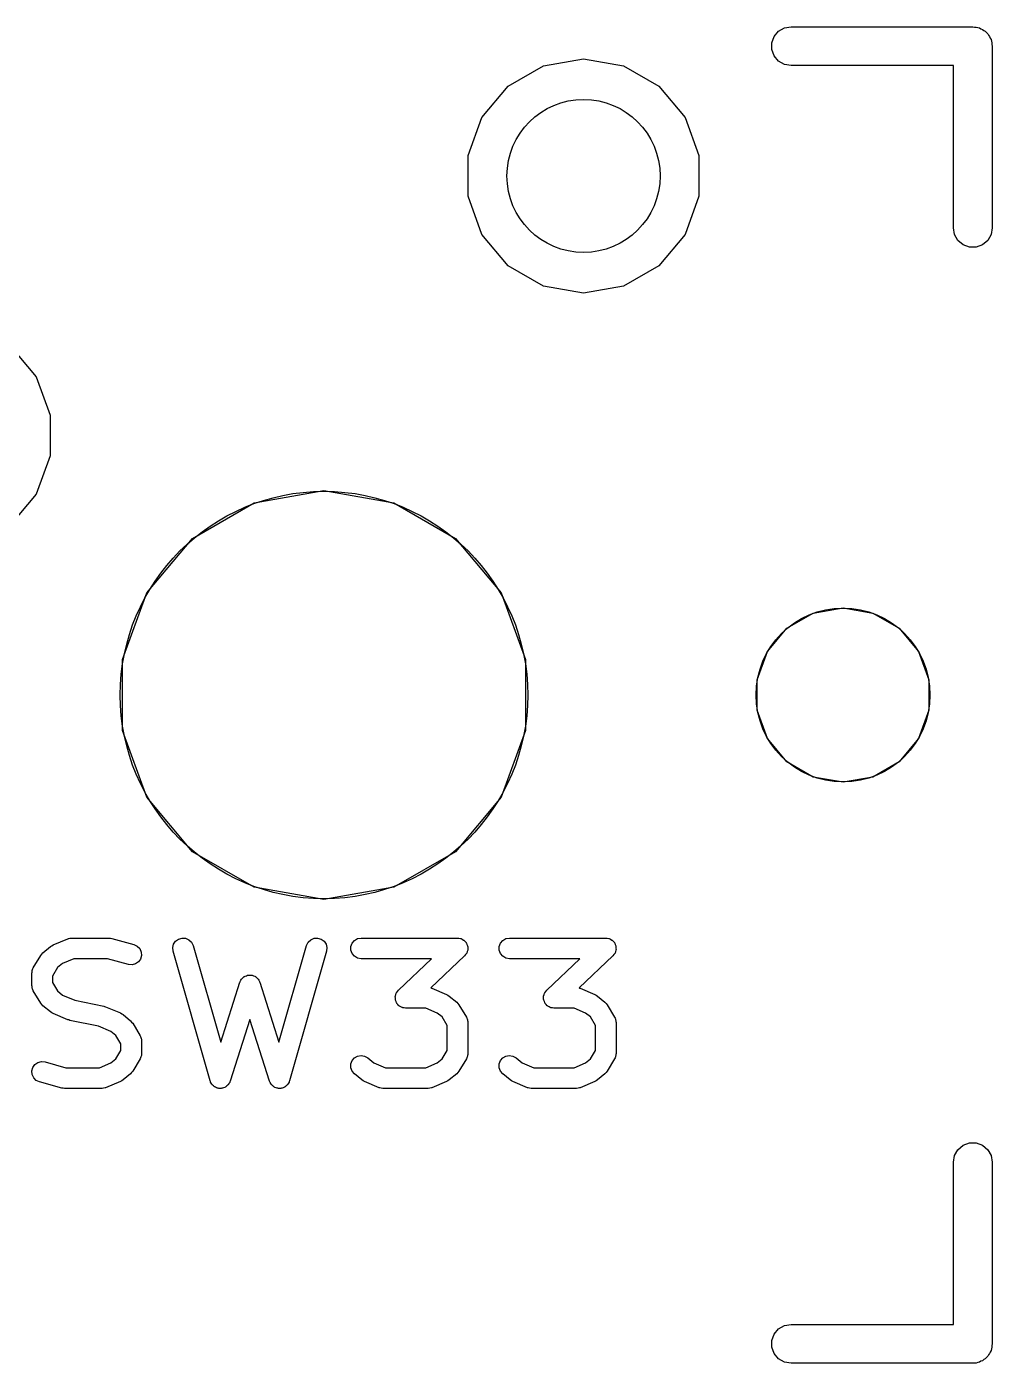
# Model space of a CAD drawing. Extents: x 35 to 203, y -146 to -25.
# Drawn here: x 90.34 to 99.79, y -104.54 to -91.46 of the extents above; entities that cross this region are included whole.
import ezdxf

# ---------------------------------------------------------------- set-up
doc = ezdxf.new("R2010")
doc.units = 0
doc.header["$MEASUREMENT"] = 0
doc.layers.get('0').update_dxf_attribs({"linetype": 'CONTINUOUS'})
doc.layers.add('BLACK', color=7, linetype='CONTINUOUS')

# ---------------------------------------------------------------- blocks, each defined once
blk = doc.blocks.new('PCB詳細')
at = {"layer": 'BLACK'}
for p, q in [((97.6344, -91.6169), (97.657, -91.5547)), ((97.657, -91.5547), (97.6995, -91.5041)), ((97.6995, -91.5041), (97.7568, -91.471)), ((97.7568, -91.471), (97.822, -91.4595)), ((97.822, -91.4595), (99.6, -91.4595)), ((99.6, -91.4595), (99.6164, -91.4624)), ((99.6164, -91.4624), (99.6331, -91.4624)), ((99.6331, -91.4624), (99.6487, -91.4681)), ((99.6487, -91.4681), (99.6652, -91.471)), ((99.6652, -91.471), (99.6796, -91.4793)), ((99.6796, -91.4793), (99.6953, -91.485)), ((99.6953, -91.485), (99.708, -91.4957)), ((99.708, -91.4957), (99.7225, -91.5041)), ((99.7225, -91.5041), (99.7332, -91.5168)), ((99.7332, -91.5168), (99.7459, -91.5275)), ((99.7459, -91.5275), (99.7543, -91.542)), ((99.7543, -91.542), (99.765, -91.5547)), ((99.765, -91.5547), (99.7707, -91.5704)), ((97.6344, -91.6831), (97.6344, -91.6169)), ((97.657, -91.7452), (97.6344, -91.6831)), ((99.7707, -91.5704), (99.779, -91.5848)), ((99.779, -91.5848), (99.7819, -91.6013)), ((99.7819, -91.6013), (99.7876, -91.6169)), ((99.7876, -91.6169), (99.7876, -91.6336)), ((99.7876, -91.6336), (99.7905, -91.65)), ((99.7905, -91.65), (99.7905, -93.428)), ((95.3976, -91.8418), (95.79, -91.7726)), ((95.79, -91.7726), (96.1824, -91.8418)), ((97.6995, -91.7959), (97.657, -91.7452)), ((97.7568, -91.829), (97.6995, -91.7959)), ((95.0525, -92.0411), (95.3976, -91.8418)), ((96.1824, -91.8418), (96.5275, -92.0411)), ((97.822, -91.8405), (97.7568, -91.829)), ((99.4095, -91.8405), (97.822, -91.8405)), ((99.4095, -93.428), (99.4095, -91.8405)), ((94.7964, -92.3463), (95.0525, -92.0411)), ((96.5275, -92.0411), (96.7836, -92.3463)), ((94.6601, -92.7208), (94.7964, -92.3463)), ((96.7836, -92.3463), (96.9199, -92.7208)), ((94.6601, -93.1192), (94.6601, -92.7208)), ((96.9199, -92.7208), (96.9199, -93.1192)), ((94.7964, -93.4937), (94.6601, -93.1192)), ((96.9199, -93.1192), (96.7836, -93.4937)), ((95.0525, -93.7989), (94.7964, -93.4937)), ((96.7836, -93.4937), (96.5275, -93.7989)), ((99.421, -93.4932), (99.4095, -93.428)), ((99.4541, -93.5505), (99.421, -93.4932)), ((99.779, -93.4932), (99.7459, -93.5505)), ((99.7905, -93.428), (99.779, -93.4932)), ((99.5048, -93.593), (99.4541, -93.5505)), ((99.5669, -93.6156), (99.5048, -93.593)), ((99.6331, -93.6156), (99.5669, -93.6156)), ((99.6953, -93.593), (99.6331, -93.6156)), ((99.7459, -93.5505), (99.6953, -93.593)), ((95.3976, -93.9982), (95.0525, -93.7989)), ((96.5275, -93.7989), (96.1824, -93.9982)), ((95.79, -94.0674), (95.3976, -93.9982)), ((96.1824, -93.9982), (95.79, -94.0674)), ((90.1775, -94.5811), (90.4336, -94.8863)), ((90.4336, -94.8863), (90.5699, -95.2608)), ((90.5699, -95.2608), (90.5699, -95.6592)), ((90.5699, -95.6592), (90.4336, -96.0337)), ((92.5654, -96.1192), (93.25, -95.9985)), ((93.25, -95.9985), (93.9346, -96.1192)), ((90.4336, -96.0337), (90.1775, -96.3389)), ((91.9634, -96.4667), (92.5654, -96.1192)), ((93.9346, -96.1192), (94.5365, -96.4667)), ((91.5166, -96.9992), (91.9634, -96.4667)), ((94.5365, -96.4667), (94.9834, -96.9992)), ((91.2789, -97.6524), (91.5166, -96.9992)), ((94.9834, -96.9992), (95.2211, -97.6524)), ((98.0379, -97.1974), (98.33, -97.1458)), ((98.33, -97.1458), (98.6221, -97.1974)), ((97.781, -97.3457), (98.0379, -97.1974)), ((98.6221, -97.1974), (98.879, -97.3457)), ((97.5903, -97.5729), (97.781, -97.3457)), ((98.879, -97.3457), (99.0697, -97.5729)), ((97.4888, -97.8517), (97.5903, -97.5729)), ((99.0697, -97.5729), (99.1712, -97.8517)), ((91.2789, -98.3476), (91.2789, -97.6524)), ((95.2211, -97.6524), (95.2211, -98.3476)), ((97.4888, -98.1483), (97.4888, -97.8517)), ((99.1712, -97.8517), (99.1712, -98.1483)), ((97.5903, -98.4271), (97.4888, -98.1483)), ((99.1712, -98.1483), (99.0697, -98.4271)), ((91.5166, -99.0008), (91.2789, -98.3476)), ((95.2211, -98.3476), (94.9834, -99.0008)), ((97.781, -98.6543), (97.5903, -98.4271)), ((99.0697, -98.4271), (98.879, -98.6543)), ((98.0379, -98.8026), (97.781, -98.6543)), ((98.879, -98.6543), (98.6221, -98.8026)), ((98.33, -98.8541), (98.0379, -98.8026)), ((98.6221, -98.8026), (98.33, -98.8541)), ((91.9634, -99.5332), (91.5166, -99.0008)), ((94.9834, -99.0008), (94.5365, -99.5332)), ((92.5654, -99.8808), (91.9634, -99.5332)), ((94.5365, -99.5332), (93.9346, -99.8808)), ((93.25, -100.002), (92.5654, -99.8808)), ((93.9346, -99.8808), (93.25, -100.002)), ((90.5724, -100.462), (90.5856, -100.454)), ((90.5856, -100.454), (90.5984, -100.446)), ((90.5984, -100.446), (90.7435, -100.386)), ((90.7435, -100.386), (90.7458, -100.385)), ((90.7458, -100.385), (90.7478, -100.384)), ((90.7478, -100.384), (90.7629, -100.381)), ((90.7629, -100.381), (90.7779, -100.378)), ((90.7779, -100.378), (90.7803, -100.378)), ((90.7803, -100.378), (90.7826, -100.378)), ((90.7826, -100.378), (91.1454, -100.378)), ((91.1454, -100.378), (91.159, -100.38)), ((91.159, -100.38), (91.1726, -100.382)), ((91.1726, -100.382), (91.3903, -100.442)), ((91.3903, -100.442), (91.4222, -100.457)), ((91.4222, -100.457), (91.4469, -100.482)), ((91.7698, -100.472), (91.7784, -100.438)), ((91.7784, -100.438), (91.7981, -100.409)), ((91.7981, -100.409), (91.8267, -100.388)), ((91.8267, -100.388), (91.8606, -100.378)), ((91.8606, -100.378), (91.8958, -100.381)), ((91.8958, -100.381), (91.928, -100.395)), ((91.928, -100.395), (91.9534, -100.42)), ((91.9534, -100.42), (91.9688, -100.452)), ((91.9688, -100.452), (92.2395, -101.399)), ((92.8091, -101.399), (93.0797, -100.452)), ((93.0797, -100.452), (93.0952, -100.42)), ((93.0952, -100.42), (93.1205, -100.395)), ((93.1205, -100.395), (93.1528, -100.381)), ((93.1528, -100.381), (93.188, -100.378)), ((93.188, -100.378), (93.2219, -100.388)), ((93.2219, -100.388), (93.2504, -100.409)), ((93.2504, -100.409), (93.2702, -100.438)), ((93.2702, -100.438), (93.2788, -100.472)), ((93.5128, -100.462), (93.5249, -100.429)), ((93.5249, -100.429), (93.5476, -100.402)), ((93.5476, -100.402), (93.5781, -100.384)), ((93.5781, -100.384), (93.6129, -100.378)), ((93.6129, -100.378), (94.5563, -100.378)), ((94.5563, -100.378), (94.5706, -100.38)), ((94.5706, -100.38), (94.585, -100.382)), ((94.585, -100.382), (94.5879, -100.383)), ((94.5879, -100.383), (94.591, -100.384)), ((94.591, -100.384), (94.6036, -100.391)), ((94.6036, -100.391), (94.6166, -100.398)), ((94.6166, -100.398), (94.6188, -100.4)), ((94.6188, -100.4), (94.6216, -100.402)), ((94.6216, -100.402), (94.6309, -100.413)), ((94.6309, -100.413), (94.6409, -100.423)), ((94.6409, -100.423), (94.6422, -100.426)), ((94.6422, -100.426), (94.6443, -100.429)), ((94.6443, -100.429), (94.6492, -100.442)), ((94.6492, -100.442), (94.655, -100.456)), ((94.655, -100.456), (94.6552, -100.459)), ((94.9642, -100.462), (94.9763, -100.429)), ((94.9763, -100.429), (94.999, -100.402)), ((94.999, -100.402), (95.0295, -100.384)), ((95.0295, -100.384), (95.0643, -100.378)), ((95.0643, -100.378), (96.0077, -100.378)), ((96.0077, -100.378), (96.022, -100.38)), ((96.022, -100.38), (96.0364, -100.382)), ((96.0364, -100.382), (96.0393, -100.383)), ((96.0393, -100.383), (96.0425, -100.384)), ((96.0425, -100.384), (96.055, -100.391)), ((96.055, -100.391), (96.068, -100.398)), ((96.068, -100.398), (96.0702, -100.4)), ((96.0702, -100.4), (96.073, -100.402)), ((96.073, -100.402), (96.0823, -100.413)), ((96.0823, -100.413), (96.0923, -100.423)), ((96.0923, -100.423), (96.0936, -100.426)), ((96.0936, -100.426), (96.0957, -100.429)), ((96.0957, -100.429), (96.1007, -100.442)), ((96.1007, -100.442), (96.1065, -100.456)), ((96.1065, -100.456), (96.1067, -100.459)), ((90.4052, -100.669), (90.4777, -100.548)), ((90.4777, -100.548), (90.4888, -100.535)), ((90.4888, -100.535), (90.4998, -100.522)), ((90.4998, -100.522), (90.5724, -100.462)), ((90.8029, -100.581), (90.6907, -100.628)), ((91.1316, -100.581), (90.8029, -100.581)), ((91.3359, -100.638), (91.1316, -100.581)), ((91.4548, -100.584), (91.4343, -100.612)), ((91.4469, -100.482), (91.4615, -100.515)), ((91.4643, -100.55), (91.4548, -100.584)), ((91.4615, -100.515), (91.4643, -100.55)), ((91.7735, -100.507), (91.7698, -100.472)), ((92.1363, -101.777), (91.7735, -100.507)), ((93.2751, -100.507), (92.9123, -101.777)), ((93.2788, -100.472), (93.2751, -100.507)), ((93.5128, -100.497), (93.5128, -100.462)), ((93.5249, -100.53), (93.5128, -100.497)), ((93.5476, -100.557), (93.5249, -100.53)), ((93.5781, -100.575), (93.5476, -100.557)), ((93.6129, -100.581), (93.5781, -100.575)), ((94.3023, -100.581), (93.6129, -100.581)), ((93.9782, -100.89), (94.3023, -100.581)), ((94.6264, -100.553), (94.2966, -100.867)), ((94.635, -100.541), (94.6264, -100.553)), ((94.6443, -100.53), (94.635, -100.541)), ((94.6454, -100.527), (94.6443, -100.53)), ((94.6473, -100.525), (94.6454, -100.527)), ((94.6514, -100.511), (94.6473, -100.525)), ((94.6563, -100.497), (94.6514, -100.511)), ((94.6552, -100.459), (94.6563, -100.462)), ((94.6563, -100.462), (94.6563, -100.476)), ((94.6563, -100.476), (94.6573, -100.491)), ((94.6573, -100.491), (94.6563, -100.494)), ((94.6563, -100.494), (94.6563, -100.497)), ((94.9642, -100.497), (94.9642, -100.462)), ((94.9763, -100.53), (94.9642, -100.497)), ((94.999, -100.557), (94.9763, -100.53)), ((95.0295, -100.575), (94.999, -100.557)), ((95.0643, -100.581), (95.0295, -100.575)), ((95.7537, -100.581), (95.0643, -100.581)), ((95.4296, -100.89), (95.7537, -100.581)), ((96.0778, -100.553), (95.748, -100.867)), ((96.0864, -100.541), (96.0778, -100.553)), ((96.0957, -100.53), (96.0864, -100.541)), ((96.0968, -100.527), (96.0957, -100.53)), ((96.0987, -100.525), (96.0968, -100.527)), ((96.1028, -100.511), (96.0987, -100.525)), ((96.1078, -100.497), (96.1028, -100.511)), ((96.1067, -100.459), (96.1078, -100.462)), ((96.1078, -100.462), (96.1078, -100.476)), ((96.1078, -100.476), (96.1087, -100.491)), ((96.1087, -100.491), (96.1078, -100.494)), ((96.1078, -100.494), (96.1078, -100.497)), ((90.3907, -100.721), (90.3924, -100.712)), ((90.3924, -100.712), (90.3925, -100.702)), ((90.3925, -100.702), (90.3954, -100.695)), ((90.3954, -100.695), (90.3968, -100.687)), ((90.3968, -100.687), (90.4017, -100.678)), ((90.4017, -100.678), (90.4052, -100.669)), ((90.6431, -100.668), (90.5939, -100.75)), ((90.6907, -100.628), (90.6431, -100.668)), ((91.3711, -100.641), (91.3359, -100.638)), ((91.4052, -100.632), (91.3711, -100.641)), ((91.4343, -100.612), (91.4052, -100.632)), ((90.3907, -100.842), (90.3907, -100.721)), ((90.3924, -100.852), (90.3907, -100.842)), ((90.5939, -100.75), (90.5939, -100.814)), ((90.5939, -100.814), (90.6431, -100.896)), ((92.2395, -101.399), (92.4275, -100.811)), ((92.4275, -100.811), (92.4294, -100.808)), ((92.4294, -100.808), (92.4303, -100.804)), ((92.4303, -100.804), (92.4376, -100.792)), ((92.4376, -100.792), (92.4439, -100.78)), ((92.4439, -100.78), (92.4469, -100.777)), ((92.4469, -100.777), (92.4491, -100.774)), ((92.4491, -100.774), (92.4599, -100.766)), ((92.4599, -100.766), (92.4701, -100.756)), ((92.4701, -100.756), (92.4738, -100.755)), ((92.4738, -100.755), (92.477, -100.752)), ((92.477, -100.752), (92.49, -100.748)), ((92.49, -100.748), (92.5027, -100.743)), ((92.5027, -100.743), (92.5068, -100.743)), ((92.5068, -100.743), (92.5106, -100.742)), ((92.5106, -100.742), (92.5243, -100.742)), ((92.5243, -100.742), (92.538, -100.742)), ((92.538, -100.742), (92.5418, -100.743)), ((92.5418, -100.743), (92.5459, -100.743)), ((92.5459, -100.743), (92.5585, -100.748)), ((92.5585, -100.748), (92.5716, -100.752)), ((92.5716, -100.752), (92.5748, -100.755)), ((92.5748, -100.755), (92.5785, -100.756)), ((92.5785, -100.756), (92.5887, -100.766)), ((92.5887, -100.766), (92.5995, -100.774)), ((92.5995, -100.774), (92.6016, -100.777)), ((92.6016, -100.777), (92.6046, -100.78)), ((92.6046, -100.78), (92.611, -100.792)), ((92.611, -100.792), (92.6183, -100.804)), ((92.6183, -100.804), (92.6192, -100.808)), ((92.6192, -100.808), (92.6211, -100.811)), ((92.6211, -100.811), (92.8091, -101.399)), ((90.3925, -100.862), (90.3924, -100.852)), ((90.3954, -100.869), (90.3925, -100.862)), ((90.3968, -100.877), (90.3954, -100.869)), ((90.4017, -100.886), (90.3968, -100.877)), ((90.4052, -100.895), (90.4017, -100.886)), ((90.4777, -101.016), (90.4052, -100.895)), ((90.6431, -100.896), (90.6907, -100.936)), ((90.6907, -100.936), (90.8127, -100.987)), ((93.9473, -100.952), (93.9482, -100.949)), ((93.9482, -100.966), (93.9473, -100.952)), ((93.9482, -100.946), (93.9532, -100.932)), ((93.9482, -100.949), (93.9482, -100.946)), ((93.9482, -100.981), (93.9482, -100.966)), ((93.9493, -100.984), (93.9482, -100.981)), ((93.9532, -100.932), (93.9573, -100.918)), ((93.9573, -100.918), (93.9592, -100.916)), ((93.9592, -100.916), (93.9603, -100.913)), ((93.9603, -100.913), (93.9696, -100.901)), ((93.9696, -100.901), (93.9782, -100.89)), ((94.2966, -100.867), (94.3007, -100.868)), ((94.3007, -100.868), (94.3028, -100.869)), ((94.3028, -100.869), (94.3051, -100.87)), ((94.3051, -100.87), (94.4502, -100.93)), ((94.4502, -100.93), (94.463, -100.938)), ((94.463, -100.938), (94.4762, -100.946)), ((94.4762, -100.946), (94.5488, -101.006)), ((95.3987, -100.952), (95.3997, -100.949)), ((95.3997, -100.966), (95.3987, -100.952)), ((95.3997, -100.946), (95.4046, -100.932)), ((95.3997, -100.949), (95.3997, -100.946)), ((95.3997, -100.981), (95.3997, -100.966)), ((95.4008, -100.984), (95.3997, -100.981)), ((95.4046, -100.932), (95.4087, -100.918)), ((95.4087, -100.918), (95.4106, -100.916)), ((95.4106, -100.916), (95.4117, -100.913)), ((95.4117, -100.913), (95.421, -100.901)), ((95.421, -100.901), (95.4296, -100.89)), ((95.748, -100.867), (95.7522, -100.868)), ((95.7522, -100.868), (95.7542, -100.869)), ((95.7542, -100.869), (95.7565, -100.87)), ((95.7565, -100.87), (95.9016, -100.93)), ((95.9016, -100.93), (95.9144, -100.938)), ((95.9144, -100.938), (95.9276, -100.946)), ((95.9276, -100.946), (96.0002, -101.006)), ((90.4889, -101.028), (90.4777, -101.016)), ((90.4998, -101.041), (90.4889, -101.028)), ((90.5724, -101.102), (90.4998, -101.041)), ((90.5856, -101.109), (90.5724, -101.102)), ((90.5984, -101.118), (90.5856, -101.109)), ((90.8127, -100.987), (91.0936, -101.045)), ((91.0936, -101.045), (91.1025, -101.049)), ((91.1025, -101.049), (91.1119, -101.051)), ((91.1119, -101.051), (91.2571, -101.111)), ((91.2571, -101.111), (91.2699, -101.12)), ((93.9495, -100.987), (93.9493, -100.984)), ((93.9553, -101.001), (93.9495, -100.987)), ((93.9603, -101.014), (93.9553, -101.001)), ((93.9624, -101.017), (93.9603, -101.014)), ((93.9637, -101.02), (93.9624, -101.017)), ((93.9737, -101.03), (93.9637, -101.02)), ((93.983, -101.041), (93.9737, -101.03)), ((93.9858, -101.043), (93.983, -101.041)), ((93.988, -101.045), (93.9858, -101.043)), ((94.001, -101.052), (93.988, -101.045)), ((94.0135, -101.059), (94.001, -101.052)), ((94.0167, -101.059), (94.0135, -101.059)), ((94.0196, -101.061), (94.0167, -101.059)), ((94.034, -101.062), (94.0196, -101.061)), ((94.0483, -101.065), (94.034, -101.062)), ((94.2457, -101.065), (94.0483, -101.065)), ((94.3579, -101.112), (94.2457, -101.065)), ((94.4054, -101.151), (94.3579, -101.112)), ((94.5488, -101.006), (94.5597, -101.019)), ((94.5597, -101.019), (94.5708, -101.032)), ((94.5708, -101.032), (94.6434, -101.153)), ((95.401, -100.987), (95.4008, -100.984)), ((95.4068, -101.001), (95.401, -100.987)), ((95.4117, -101.014), (95.4068, -101.001)), ((95.4138, -101.017), (95.4117, -101.014)), ((95.4151, -101.02), (95.4138, -101.017)), ((95.4251, -101.03), (95.4151, -101.02)), ((95.4344, -101.041), (95.4251, -101.03)), ((95.4372, -101.043), (95.4344, -101.041)), ((95.4394, -101.045), (95.4372, -101.043)), ((95.4524, -101.052), (95.4394, -101.045)), ((95.465, -101.059), (95.4524, -101.052)), ((95.4681, -101.059), (95.465, -101.059)), ((95.471, -101.061), (95.4681, -101.059)), ((95.4854, -101.062), (95.471, -101.061)), ((95.4997, -101.065), (95.4854, -101.062)), ((95.6971, -101.065), (95.4997, -101.065)), ((95.8093, -101.112), (95.6971, -101.065)), ((95.8569, -101.151), (95.8093, -101.112)), ((96.0002, -101.006), (96.0111, -101.019)), ((96.0111, -101.019), (96.0223, -101.032)), ((96.0223, -101.032), (96.0948, -101.153)), ((90.7435, -101.178), (90.5984, -101.118)), ((90.7529, -101.18), (90.7435, -101.178)), ((90.7618, -101.184), (90.7529, -101.18)), ((91.0427, -101.242), (90.7618, -101.184)), ((91.1648, -101.293), (91.0427, -101.242)), ((91.2699, -101.12), (91.283, -101.127)), ((91.283, -101.127), (91.3556, -101.188)), ((91.3556, -101.188), (91.3666, -101.201)), ((91.3666, -101.201), (91.3777, -101.213)), ((91.3777, -101.213), (91.4503, -101.334)), ((92.5243, -101.176), (92.3308, -101.78)), ((92.7178, -101.78), (92.5243, -101.176)), ((94.4547, -101.233), (94.4054, -101.151)), ((94.4547, -101.479), (94.4547, -101.233)), ((94.6434, -101.153), (94.6469, -101.162)), ((94.6469, -101.162), (94.6518, -101.17)), ((94.6518, -101.17), (94.6532, -101.178)), ((94.6532, -101.178), (94.656, -101.186)), ((94.656, -101.186), (94.6562, -101.196)), ((94.6562, -101.196), (94.6579, -101.205)), ((94.6579, -101.205), (94.6579, -101.508)), ((95.9061, -101.233), (95.8569, -101.151)), ((95.9061, -101.479), (95.9061, -101.233)), ((96.0948, -101.153), (96.0983, -101.162)), ((96.0983, -101.162), (96.1032, -101.17)), ((96.1032, -101.17), (96.1046, -101.178)), ((96.1046, -101.178), (96.1075, -101.186)), ((96.1075, -101.186), (96.1076, -101.196)), ((96.1076, -101.196), (96.1093, -101.205)), ((96.1093, -101.205), (96.1093, -101.508)), ((91.2123, -101.333), (91.1648, -101.293)), ((91.2615, -101.415), (91.2123, -101.333)), ((91.4503, -101.334), (91.4537, -101.343)), ((91.4537, -101.343), (91.4586, -101.352)), ((91.4586, -101.352), (91.46, -101.36)), ((91.46, -101.36), (91.4629, -101.367)), ((91.4629, -101.367), (91.4631, -101.377)), ((91.2123, -101.562), (91.2615, -101.479)), ((91.2615, -101.479), (91.2615, -101.415)), ((91.4631, -101.377), (91.4647, -101.387)), ((91.4647, -101.387), (91.4647, -101.508)), ((94.4054, -101.562), (94.4547, -101.479)), ((95.8569, -101.562), (95.9061, -101.479)), ((90.4006, -101.645), (90.4211, -101.617)), ((90.4211, -101.617), (90.4502, -101.597)), ((90.4502, -101.597), (90.4844, -101.588)), ((90.4844, -101.588), (90.5195, -101.591)), ((90.5195, -101.591), (90.7238, -101.648)), ((91.0525, -101.648), (91.1648, -101.601)), ((91.1648, -101.601), (91.2123, -101.562)), ((91.4503, -101.56), (91.3777, -101.681)), ((91.4537, -101.551), (91.4503, -101.56)), ((91.4586, -101.542), (91.4537, -101.551)), ((91.46, -101.534), (91.4586, -101.542)), ((91.4629, -101.527), (91.46, -101.534)), ((91.4631, -101.517), (91.4629, -101.527)), ((91.4647, -101.508), (91.4631, -101.517)), ((93.5127, -101.611), (93.5247, -101.578)), ((93.5129, -101.647), (93.5127, -101.611)), ((93.5247, -101.578), (93.5473, -101.551)), ((93.5473, -101.551), (93.5778, -101.533)), ((93.5778, -101.533), (93.6125, -101.527)), ((93.6125, -101.527), (93.6473, -101.533)), ((93.6473, -101.533), (93.6779, -101.551)), ((93.6779, -101.551), (93.7387, -101.601)), ((93.7387, -101.601), (93.8509, -101.648)), ((94.2457, -101.648), (94.3579, -101.601)), ((94.3579, -101.601), (94.4054, -101.562)), ((94.6434, -101.56), (94.5708, -101.681)), ((94.6469, -101.551), (94.6434, -101.56)), ((94.6518, -101.542), (94.6469, -101.551)), ((94.6532, -101.534), (94.6518, -101.542)), ((94.656, -101.527), (94.6532, -101.534)), ((94.6562, -101.517), (94.656, -101.527)), ((94.6579, -101.508), (94.6562, -101.517)), ((94.9642, -101.611), (94.9761, -101.578)), ((94.9643, -101.647), (94.9642, -101.611)), ((94.9761, -101.578), (94.9987, -101.551)), ((94.9987, -101.551), (95.0292, -101.533)), ((95.0292, -101.533), (95.0639, -101.527)), ((95.0639, -101.527), (95.0987, -101.533)), ((95.0987, -101.533), (95.1293, -101.551)), ((95.1293, -101.551), (95.1901, -101.601)), ((95.1901, -101.601), (95.3023, -101.648)), ((95.6971, -101.648), (95.8093, -101.601)), ((95.8093, -101.601), (95.8569, -101.562)), ((96.0948, -101.56), (96.0223, -101.681)), ((96.0983, -101.551), (96.0948, -101.56)), ((96.1032, -101.542), (96.0983, -101.551)), ((96.1046, -101.534), (96.1032, -101.542)), ((96.1075, -101.527), (96.1046, -101.534)), ((96.1076, -101.517), (96.1075, -101.527)), ((96.1093, -101.508), (96.1076, -101.517)), ((90.3912, -101.679), (90.4006, -101.645)), ((90.3939, -101.714), (90.3912, -101.679)), ((90.4085, -101.747), (90.3939, -101.714)), ((90.4333, -101.772), (90.4085, -101.747)), ((90.7238, -101.648), (91.0525, -101.648)), ((91.3556, -101.707), (91.283, -101.767)), ((91.3666, -101.694), (91.3556, -101.707)), ((91.3777, -101.681), (91.3666, -101.694)), ((93.525, -101.68), (93.5129, -101.647)), ((93.5478, -101.707), (93.525, -101.68)), ((93.6204, -101.767), (93.5478, -101.707)), ((93.8509, -101.648), (94.2457, -101.648)), ((94.5488, -101.707), (94.4762, -101.767)), ((94.5597, -101.694), (94.5488, -101.707)), ((94.5708, -101.681), (94.5597, -101.694)), ((94.9765, -101.68), (94.9643, -101.647)), ((94.9992, -101.707), (94.9765, -101.68)), ((95.0718, -101.767), (94.9992, -101.707)), ((95.3023, -101.648), (95.6971, -101.648)), ((96.0002, -101.707), (95.9276, -101.767)), ((96.0111, -101.694), (96.0002, -101.707)), ((96.0223, -101.681), (96.0111, -101.694)), ((90.4651, -101.787), (90.4333, -101.772)), ((90.6828, -101.847), (90.4651, -101.787)), ((90.6965, -101.849), (90.6828, -101.847)), ((90.71, -101.851), (90.6965, -101.849)), ((91.0729, -101.851), (90.71, -101.851)), ((91.0752, -101.851), (91.0729, -101.851)), ((91.0775, -101.851), (91.0752, -101.851)), ((91.0925, -101.848), (91.0775, -101.851)), ((91.1076, -101.845), (91.0925, -101.848)), ((91.1096, -101.844), (91.1076, -101.845)), ((91.1119, -101.843), (91.1096, -101.844)), ((91.2571, -101.783), (91.1119, -101.843)), ((91.2699, -101.775), (91.2571, -101.783)), ((91.283, -101.767), (91.2699, -101.775)), ((92.1388, -101.783), (92.1363, -101.777)), ((92.14, -101.788), (92.1388, -101.783)), ((92.1464, -101.798), (92.14, -101.788)), ((92.1517, -101.809), (92.1464, -101.798)), ((92.1558, -101.813), (92.1517, -101.809)), ((92.1588, -101.818), (92.1558, -101.813)), ((92.1684, -101.825), (92.1588, -101.818)), ((92.1771, -101.834), (92.1684, -101.825)), ((92.1822, -101.836), (92.1771, -101.834)), ((92.1867, -101.839), (92.1822, -101.836)), ((92.1983, -101.843), (92.1867, -101.839)), ((92.2093, -101.848), (92.1983, -101.843)), ((92.2149, -101.848), (92.2093, -101.848)), ((92.2203, -101.85), (92.2149, -101.848)), ((92.2324, -101.85), (92.2203, -101.85)), ((92.2445, -101.851), (92.2324, -101.85)), ((92.2499, -101.849), (92.2445, -101.851)), ((92.2556, -101.849), (92.2499, -101.849)), ((92.2668, -101.844), (92.2556, -101.849)), ((92.2785, -101.841), (92.2668, -101.844)), ((92.283, -101.838), (92.2785, -101.841)), ((92.2882, -101.835), (92.283, -101.838)), ((92.2972, -101.827), (92.2882, -101.835)), ((92.307, -101.82), (92.2972, -101.827)), ((92.3102, -101.816), (92.307, -101.82)), ((92.3143, -101.812), (92.3102, -101.816)), ((92.32, -101.801), (92.3143, -101.812)), ((92.3268, -101.791), (92.32, -101.801)), ((92.3281, -101.785), (92.3268, -101.791)), ((92.3308, -101.78), (92.3281, -101.785)), ((92.7204, -101.785), (92.7178, -101.78)), ((92.7218, -101.791), (92.7204, -101.785)), ((92.7286, -101.801), (92.7218, -101.791)), ((92.7342, -101.812), (92.7286, -101.801)), ((92.7384, -101.816), (92.7342, -101.812)), ((92.7416, -101.82), (92.7384, -101.816)), ((92.7514, -101.827), (92.7416, -101.82)), ((92.7603, -101.835), (92.7514, -101.827)), ((92.7656, -101.838), (92.7603, -101.835)), ((92.7701, -101.841), (92.7656, -101.838)), ((92.7818, -101.844), (92.7701, -101.841)), ((92.793, -101.849), (92.7818, -101.844)), ((92.7986, -101.849), (92.793, -101.849)), ((92.804, -101.851), (92.7986, -101.849)), ((92.8161, -101.85), (92.804, -101.851)), ((92.8283, -101.85), (92.8161, -101.85)), ((92.8336, -101.848), (92.8283, -101.85)), ((92.8392, -101.848), (92.8336, -101.848)), ((92.8503, -101.843), (92.8392, -101.848)), ((92.8619, -101.839), (92.8503, -101.843)), ((92.8663, -101.836), (92.8619, -101.839)), ((92.8715, -101.834), (92.8663, -101.836)), ((92.8802, -101.825), (92.8715, -101.834)), ((92.8898, -101.818), (92.8802, -101.825)), ((92.8928, -101.813), (92.8898, -101.818)), ((92.8968, -101.809), (92.8928, -101.813)), ((92.9021, -101.798), (92.8968, -101.809)), ((92.9086, -101.788), (92.9021, -101.798)), ((92.9098, -101.783), (92.9086, -101.788)), ((92.9123, -101.777), (92.9098, -101.783)), ((93.6336, -101.775), (93.6204, -101.767)), ((93.6464, -101.783), (93.6336, -101.775)), ((93.7915, -101.843), (93.6464, -101.783)), ((93.7938, -101.844), (93.7915, -101.843)), ((93.7958, -101.845), (93.7938, -101.844)), ((93.8109, -101.848), (93.7958, -101.845)), ((93.8259, -101.851), (93.8109, -101.848)), ((93.8283, -101.851), (93.8259, -101.851)), ((93.8306, -101.851), (93.8283, -101.851)), ((94.266, -101.851), (93.8306, -101.851)), ((94.2683, -101.851), (94.266, -101.851)), ((94.2706, -101.851), (94.2683, -101.851)), ((94.2856, -101.848), (94.2706, -101.851)), ((94.3007, -101.845), (94.2856, -101.848)), ((94.3028, -101.844), (94.3007, -101.845)), ((94.3051, -101.843), (94.3028, -101.844)), ((94.4502, -101.783), (94.3051, -101.843)), ((94.463, -101.775), (94.4502, -101.783)), ((94.4762, -101.767), (94.463, -101.775)), ((95.085, -101.775), (95.0718, -101.767)), ((95.0978, -101.783), (95.085, -101.775)), ((95.2429, -101.843), (95.0978, -101.783)), ((95.2452, -101.844), (95.2429, -101.843)), ((95.2473, -101.845), (95.2452, -101.844)), ((95.2624, -101.848), (95.2473, -101.845)), ((95.2774, -101.851), (95.2624, -101.848)), ((95.2797, -101.851), (95.2774, -101.851)), ((95.282, -101.851), (95.2797, -101.851)), ((95.7174, -101.851), (95.282, -101.851)), ((95.7197, -101.851), (95.7174, -101.851)), ((95.7221, -101.851), (95.7197, -101.851)), ((95.7371, -101.848), (95.7221, -101.851)), ((95.7522, -101.845), (95.7371, -101.848)), ((95.7542, -101.844), (95.7522, -101.845)), ((95.7565, -101.843), (95.7542, -101.844)), ((95.9016, -101.783), (95.7565, -101.843)), ((95.9144, -101.775), (95.9016, -101.783)), ((95.9276, -101.767), (95.9144, -101.775)), ((99.4541, -102.45), (99.5048, -102.407)), ((99.5048, -102.407), (99.5669, -102.384)), ((99.5669, -102.384), (99.6331, -102.384)), ((99.6331, -102.384), (99.6953, -102.407)), ((99.6953, -102.407), (99.7459, -102.45)), ((99.4095, -102.572), (99.421, -102.507)), ((99.421, -102.507), (99.4541, -102.45)), ((99.7459, -102.45), (99.779, -102.507)), ((99.779, -102.507), (99.7905, -102.572)), ((99.4095, -104.159), (99.4095, -102.572)), ((99.7905, -102.572), (99.7905, -104.35)), ((97.657, -104.255), (97.6995, -104.204)), ((97.6995, -104.204), (97.7568, -104.171)), ((97.7568, -104.171), (97.822, -104.159)), ((97.822, -104.159), (99.4095, -104.159)), ((97.6344, -104.317), (97.657, -104.255)), ((97.6344, -104.383), (97.6344, -104.317)), ((99.7905, -104.35), (99.7876, -104.366)), ((99.7876, -104.366), (99.7876, -104.383)), ((97.657, -104.445), (97.6344, -104.383)), ((97.6995, -104.496), (97.657, -104.445)), ((97.7568, -104.529), (97.6995, -104.496)), ((99.708, -104.504), (99.6953, -104.515)), ((99.7225, -104.496), (99.708, -104.504)), ((99.7332, -104.483), (99.7225, -104.496)), ((99.7459, -104.472), (99.7332, -104.483)), ((99.7543, -104.458), (99.7459, -104.472)), ((99.765, -104.445), (99.7543, -104.458)), ((99.7707, -104.43), (99.765, -104.445)), ((99.779, -104.415), (99.7707, -104.43)), ((99.7819, -104.399), (99.779, -104.415)), ((99.7876, -104.383), (99.7819, -104.399)), ((97.822, -104.54), (97.7568, -104.529)), ((99.6, -104.54), (97.822, -104.54)), ((99.6164, -104.538), (99.6, -104.54)), ((99.6331, -104.538), (99.6164, -104.538)), ((99.6487, -104.532), (99.6331, -104.538)), ((99.6652, -104.529), (99.6487, -104.532)), ((99.6796, -104.521), (99.6652, -104.529)), ((99.6953, -104.515), (99.6796, -104.521))]:
    blk.add_line(p, q, dxfattribs=at)
for centre, radius in [((95.79, -92.92), 0.7493), ((93.25, -98), 1.9939), ((98.33, -98), 0.8509)]:
    blk.add_circle(centre, radius, dxfattribs=at)

msp = doc.modelspace()

# ---------------------------------------------------------------- block references
at = {"linetype": 'ByBlock'}
msp.add_blockref('PCB詳細', (0, 0), dxfattribs=at)

doc.saveas('drawing.dxf')
